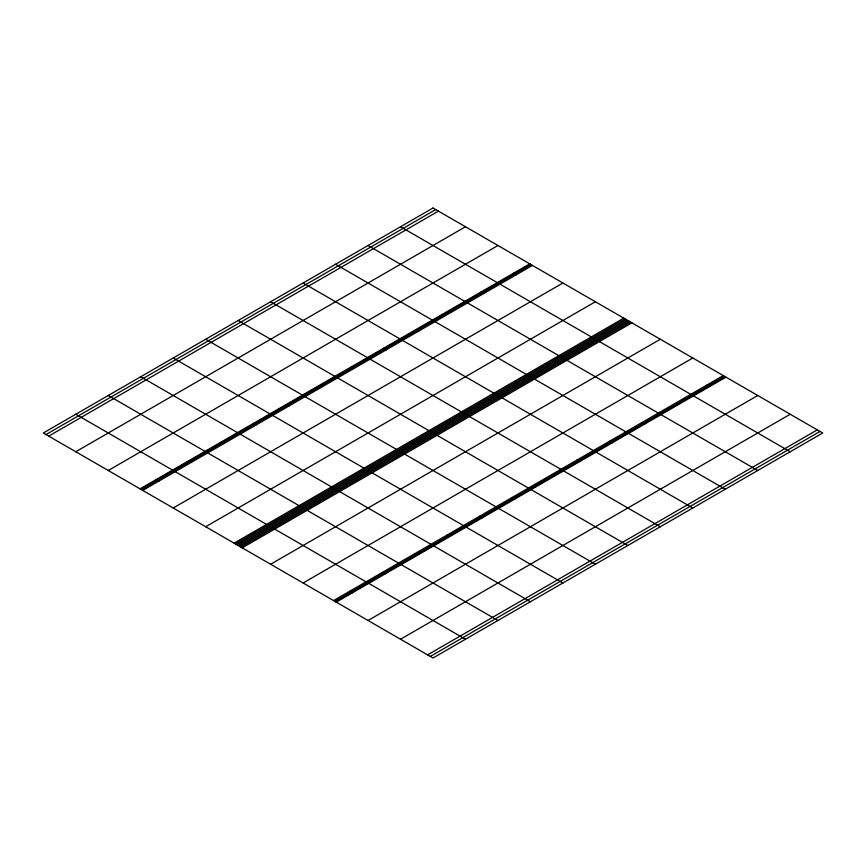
<?xml version="1.0" encoding="UTF-8"?>
<svg xmlns="http://www.w3.org/2000/svg" width="866" height="866" viewBox="0 0 866 866"><rect width="100%" height="100%" fill="white"/><g stroke="black" fill="none" stroke-linecap="round" stroke-linejoin="round"><path stroke-width="1.3" d="M46.006 434.559L435.706 209.572M48.712 436.128L438.413 211.131M75.775 451.749L465.475 226.762M108.25 470.498L497.95 245.511M140.054 488.857L529.743 263.87M140.725 489.247L530.425 264.26M141.396 489.636L531.096 264.65M142.749 490.416L532.449 265.429M173.2 507.996L562.9 283.009M205.675 526.745L595.375 301.758M234.091 543.155L623.791 318.158M235.444 543.935L625.144 318.937M236.797 544.714L626.497 319.727M238.15 545.493L627.85 320.507M239.503 546.273L629.203 321.286M240.856 547.063L630.556 322.065M242.209 547.842L631.909 322.845M270.625 564.242L660.325 339.255M303.1 582.991L692.8 358.004M333.551 600.571L723.24 375.584M334.904 601.35L724.593 376.364M335.575 601.74L725.275 376.753M336.257 602.13L725.946 377.143M368.05 620.489L757.75 395.502M400.525 639.238L790.225 414.251M427.588 654.869L817.288 429.872M430.294 656.428L819.994 431.441M513.506 273.245L516.212 274.803M707.002 384.959L709.709 386.517M400.525 226.762L790.225 451.749M481.031 291.994L483.737 293.552M674.538 403.708L677.234 405.266M368.05 245.511L757.75 470.498M448.556 310.742L451.262 312.301M642.063 422.456L644.759 424.015M335.575 264.26L725.275 489.247M416.081 329.491L418.787 331.05M609.588 441.205L612.294 442.764M303.1 283.009L692.8 507.996M383.606 348.24L386.312 349.799M577.113 459.954L579.819 461.513M270.625 301.758L660.325 526.745M351.131 366.989L353.837 368.548M544.638 478.703L547.344 480.262M238.15 320.507L627.85 545.493M318.666 385.738L321.362 387.297M512.163 497.452L514.869 499.011M205.675 339.255L595.375 564.242M286.191 404.487L288.887 406.046M479.688 516.201L482.394 517.76M173.2 358.004L562.9 582.991M253.716 423.236L256.412 424.795M447.213 534.95L449.919 536.509M140.725 376.753L530.425 601.74M221.241 441.985L223.937 443.544M414.738 553.699L417.444 555.258M108.25 395.502L497.95 620.489M188.766 460.734L191.462 462.292M382.263 572.448L384.969 574.006M75.775 414.251L465.475 639.238M156.291 479.483L158.987 481.041M349.788 591.197L352.494 592.755M433 208.013L43.3 433L433 657.987L822.7 433L433 208.013"/></g></svg>
